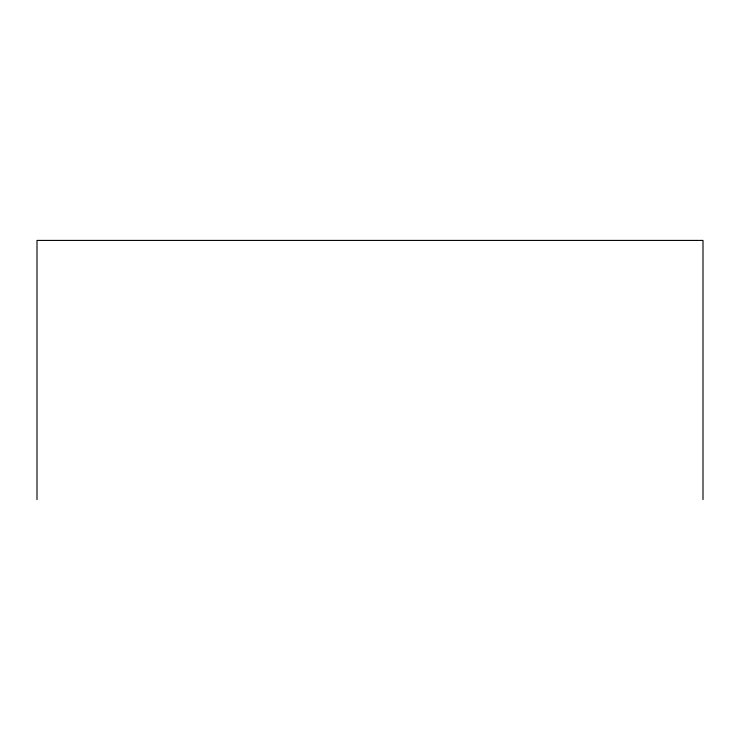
<?xml version="1.0" encoding="UTF-8"?>
<svg xmlns="http://www.w3.org/2000/svg" width="740" height="740" viewBox="0 0 740 740"><rect width="100%" height="100%" fill="white"/><g stroke="black" fill="none" stroke-linecap="round" stroke-linejoin="round"><path stroke-width="1.11" d="M703 499.583L703 240.417L37 240.417L37 499.583"/></g></svg>
